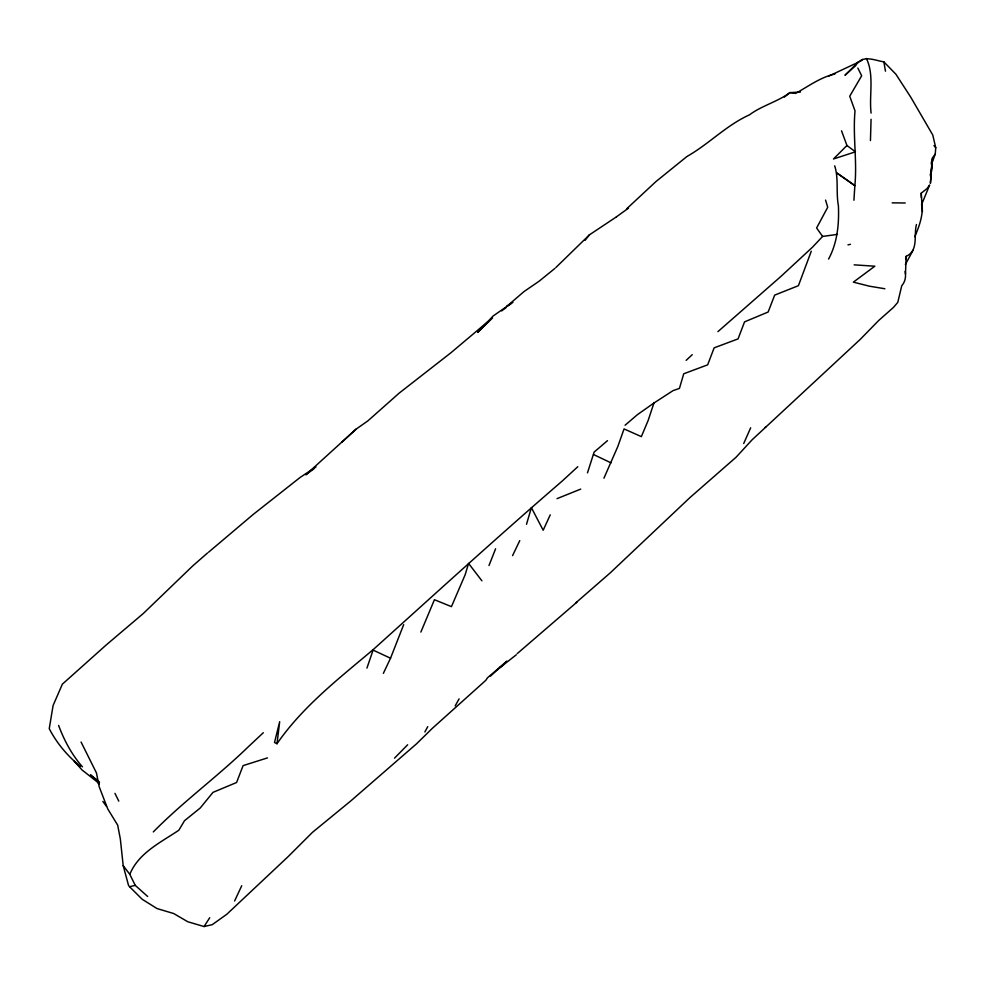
<?xml version="1.0" encoding="UTF-8"?>
<svg xmlns="http://www.w3.org/2000/svg" width="985" height="985" viewBox="0 0 985 985"><rect width="100%" height="100%" fill="white"/><g stroke="black" fill="none" stroke-linecap="round" stroke-linejoin="round"><path stroke-width="1.48" d="M871.072 119.259L870.445 140.559M905.474 274.039L906.175 256.322C918.87 250.682 913.526 235.169 916.456 224.531M853.921 200.238L854.857 185.746C857.27 160.74 852.714 135.659 855.017 110.874L849.723 96.21L861.666 75.783L857.849 68.064M828.582 259.067C837.447 242.642 839.195 223.927 838.395 205.619C835.896 192.42 838.777 178.544 834.701 165.837M931.379 164.754L935.233 154.066L935.75 147.787L932.77 135.019L910.719 97.121L895.907 74.244L883.841 61.846C874.963 60.479 863.722 54.815 856.999 63.754M935.233 154.066L932.573 157.772L930.406 183.308L931.982 162.833L930.751 176.968L930.234 174.222M276.994 743.724L279.678 721.709L274.507 742.505L276.994 743.724C302.666 706.602 338.655 678.727 372.822 649.903L373.241 649.558C435.986 593.056 498.324 536.172 562.25 481.012L577.801 466.705M914.757 236.769C919.534 225.651 923.647 214.201 921.861 202.147M905.621 259.018L906.175 256.322M587.491 472.837L594.115 452.103L607.474 440.664M931.182 163.251L932.573 157.772M526.507 524.279L531.395 507.644L543.178 530.238L550.246 514.86M811.271 251.249L798.416 285.687L774.678 295.118L768.14 312.023L744.549 321.873L738.061 338.889L714.15 347.84L707.649 364.844L683.738 373.771L679.441 388.398L673.026 390.639L653.942 403.025L648.142 420.484L641.346 436.626L624.059 428.918L617.792 446.587L603.94 478.181M366.937 668.089L373.093 650.1L390.528 658.226L383.362 673.358M403.678 624.662L390.528 658.226M489.003 565.513L495.59 548.78M921.504 204.757L929.655 185.02L926.983 188.627L921.246 193.171L921.344 197.517M743.712 443.509L750.668 427.798M420.866 632.087L434.434 599.717L451.45 606.637L465.179 574.698L468.577 563.42L481.911 580.83M234.602 900.955L241.731 885.724M512.582 555.626L519.772 540.605M905.363 264.509L913.021 250.313M424.855 731.953L427.749 726.659M394.529 758.142L407.655 744.771M455.205 705.839L459.108 698.87M147.664 896.473L135.24 885.367L129.811 874.335C138.528 852.912 160.666 842.471 178.814 830.244L184.515 820.702L200.25 807.983L212.982 792.371L236.572 782.509L243.11 765.616L267.452 757.908M129.047 886.204L142.172 899.268L156.984 908.539L173.692 913.538L187.827 921.775L204.067 926.528L209.731 917.725M585.065 240.34L589.449 234.824L616.302 216.959M854.623 185.352L836.954 173.04L854.857 185.746M837.151 234.43L822.61 236.425L812.502 247.186L780.92 276.428L717.917 331.637M153.291 831.931C183.087 801.667 217.623 776.562 248.109 746.962L263.315 732.729M492.537 317.983L477.627 332.438L493.079 316.025L511.227 303.392M313.919 468.798L305.855 474.795L356.028 429.189L367.836 420.903L399.221 393.077L450.699 352.938L488.055 321.479M858.464 61.809L844.982 75.291L855.977 65.367M846.94 145.497L833.482 158.979L855.436 151.813L846.94 145.497L841.535 130.796M555.909 267.489L589.449 234.824M905.129 271.355A140.252 45.581 24.1 0 1 901.755 285.712L897.791 302.346L893.518 307.369L878.768 320.421L860.274 339.345L752.035 439.876L736.066 457.249L690.017 497.523L610.109 572.987L575.535 603.091M204.067 926.528L212.206 924.693L226.809 914.252L288.014 856.741L312.454 832.35L350.882 800.854L416.544 743.81L432.156 728.506L485.777 680.364L487.464 677.815L506.93 661.169M686.139 360.362L692.246 354.674M506.598 661.452L499.826 667.695L516.312 654.779M341.66 442.363L356.028 429.189M626.608 208.882L655.924 181.585L686.705 156.689M860.373 61.402L862.577 59.408M765.136 427.478L766.108 426.603M490.493 676.092L505.022 662.967M517.236 653.609L576.89 602.18M207.589 552.93L192.715 565.932L143.33 613.47L106.269 644.916L62.35 684.181L53.091 705.506L49.25 728.629C56.637 743.084 67.633 756.098 80.339 766.379M625.069 425.249L637.369 414.697L653.942 403.025M208.623 552.166L253.379 514.293L300.166 477.417L316.025 466.927M554.949 268.376L539.251 281.107L524.008 291.572L506.906 306.261L512.951 302.395M784.331 97.109L789.958 92.615L800.448 92.048M501.697 310.903L506.364 307.32M616.425 216.86L628.467 208.143M687.161 156.369C709.077 143.884 726.277 125.341 749.437 114.851C761.91 105.567 777.448 101.861 789.958 92.615L795.658 93.39C808.34 86.335 820.616 77.162 834.948 73.998M859.043 61.895L828.902 76.03M557.03 498.644L580.719 489.102M129.651 886.672L135.24 885.367M847.974 244.859L850.461 244.317M892.151 202.861L905.24 202.984M854.167 264.854L874.84 266.196L853.379 282.141L869.373 286.179L884.862 288.753M593.536 454.541L611.032 462.851M99.251 783.469L82.063 769.987L74.294 761.307L77.741 764.151M99.547 782.127L90.497 774.875L98.672 782.582M933.928 145.571L935.75 147.787M82.457 766.872C71.856 754.793 64.197 740.437 58.608 725.44M81.066 742.013L96.456 772.929L99.189 786.744L107.759 808.944L117.671 825.134L120.33 838.924L123.199 865.68L129.811 874.335M102.896 801.47L106.503 806.432M822.61 236.425L816.614 227.978L827.72 207.269L825.565 200.103M95.545 778.852L99.017 784.109M866.394 58.472C874.495 75.069 868.979 95.139 871.085 113.09M114.95 793.381L118.791 801.113M123.199 865.68L128.53 885.404M883.841 61.846L885.478 71.191M921.246 193.171L922.416 211.516"/></g></svg>
